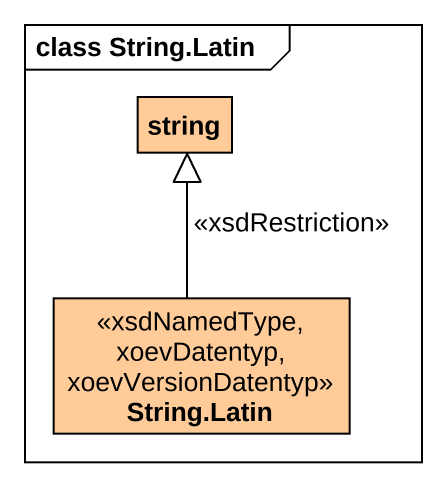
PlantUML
@startuml
mainframe class String.Latin
hide circle
hide empty members
class string #FFCC99
class "String.Latin" as String_Latin <<xsdNamedType, xoevDatentyp, xoevVersionDatentyp>> #FFCC99
String_Latin -up-|> string : <<xsdRestriction>>
@enduml
